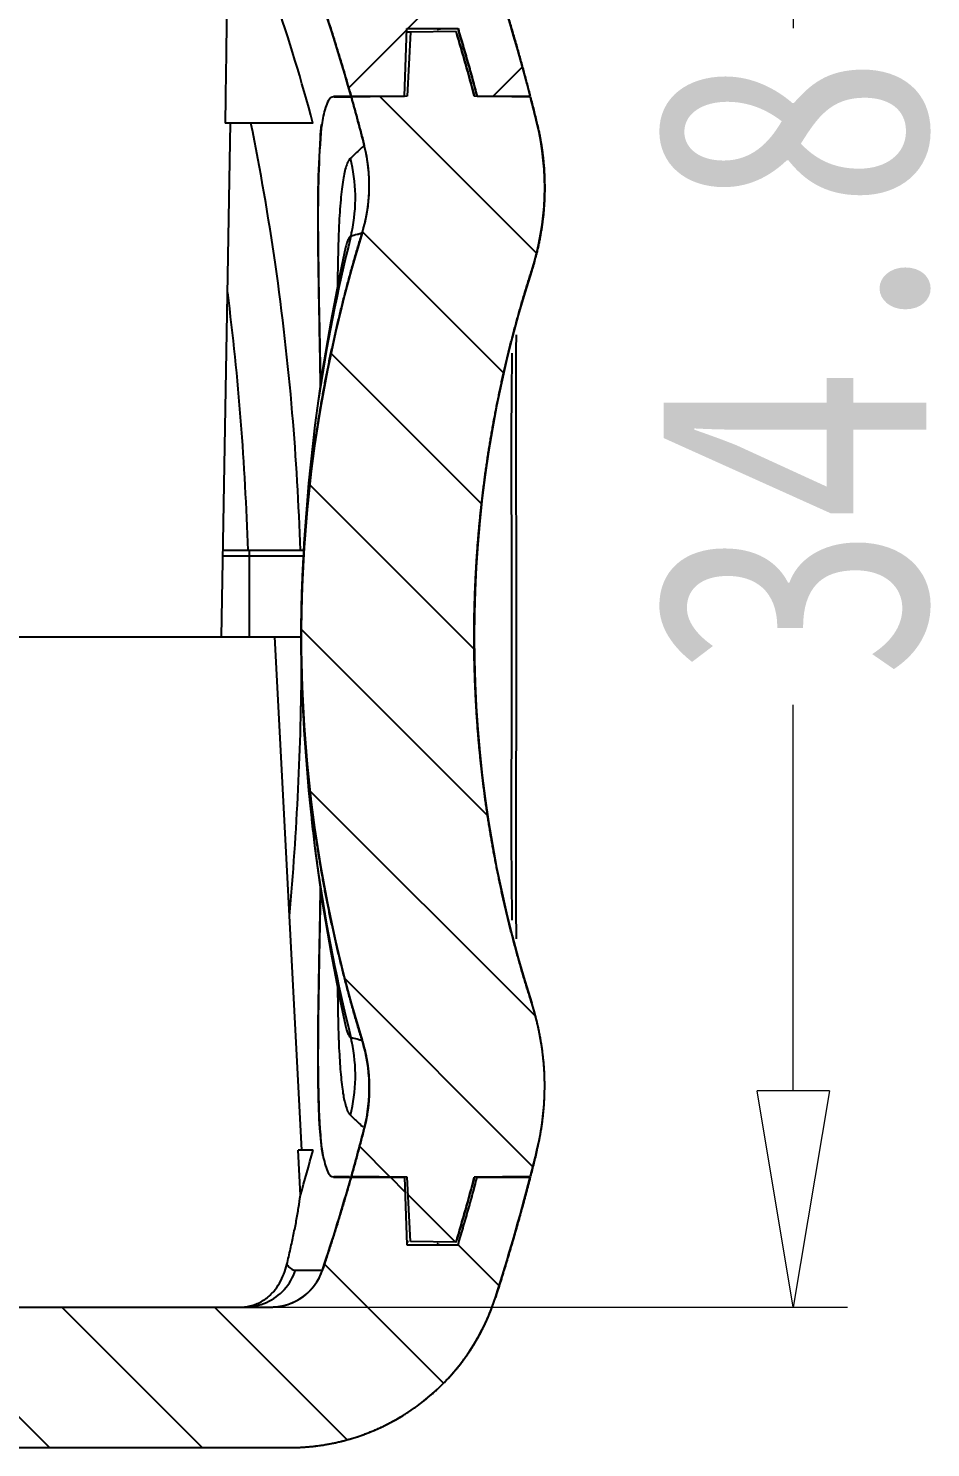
# Model space of a CAD drawing. Header units: millimetres. Extents: x 1786 to 4339, y -2795 to -1928.
# Drawn here: x 4230.64 to 4247.33, y -2547.46 to -2521.2 of the extents above; entities that cross this region are included whole.
import ezdxf

# ---------------------------------------------------------------- set-up
doc = ezdxf.new("R2010")
doc.units = ezdxf.units.MM
doc.layers.add('dim', color=3, linetype='Continuous', lineweight=9)
doc.styles.add('FFS', font='simfang0.ttf', dxfattribs={"width": 0.85})
doc.dimstyles.new('YanXiu', dxfattribs={"dimtxt": 2.5, "dimasz": 2.2, "dimexe": 1, "dimexo": 0.6, "dimgap": 0.66, "dimtad": 0, "dimzin": 9, "dimdsep": 46, "dimtxsty": 'FFS', "dimblk": 'CLOSEDBLANK', "dimcen": 0, "dimclrd": 256, "dimclre": 131, "dimclrt": 42, "dimazin": 2, "dimtfac": 1, "dimtofl": 0, "dimtmove": 0, "dimatfit": 3, "dimldrblk": 'CLOSEDBLANK', "dimfxl": 1, "dimlwd": 5, "dimlwe": 5, "dimarcsym": 0})
pattern_1 = [(315, (-316.9945, 82.8858), (1.4142136, 1.4142136), [])]

# ---------------------------------------------------------------- blocks, each defined once
blk = doc.blocks.new('_ClosedBlank')
at = {"color": 0, "linetype": 'ByBlock', "lineweight": -2}
for p, q in [((-1, 0.1667), (0, 0)), ((-1, 0.1667), (-1, -0.1667)), ((0, 0), (-1, -0.1667))]:
    blk.add_line(p, q, dxfattribs=at)
blk = doc.blocks.new('*D246')
at = {"layer": 'Defpoints', "color": 0}
for p in [(4227.273, -2510.06), (4233.369, -2544.86), (4244.793, -2544.86)]:
    blk.add_point(p, dxfattribs=at)
at = {"layer": 'dim', "color": 131, "lineweight": 5}
for p, q in [((4228.273, -2510.06), (4245.793, -2510.06)), ((4234.368, -2544.86), (4245.793, -2544.86))]:
    blk.add_line(p, q, dxfattribs=at)
at = {"layer": 'dim', "lineweight": 5}
for p, q in [((4244.793, -2514.06), (4244.793, -2521.199)), ((4244.793, -2540.86), (4244.793, -2533.72))]:
    blk.add_line(p, q, dxfattribs=at)
at = {"layer": 'dim', "lineweight": 5, "xscale": 4, "yscale": 4, "zscale": 4}
for p, rotation in [((4244.793, -2510.06), 90), ((4244.793, -2544.86), 270)]:
    blk.add_blockref('_ClosedBlank', p, dxfattribs=dict(at, rotation=rotation))
at = {"layer": 'dim', "color": 42, "insert": (4244.793, -2527.46), "char_height": 5, "attachment_point": 5, "rotation": 90, "style": 'FFS'}
blk.add_mtext('34.8', dxfattribs=at)
blk = doc.blocks.new('*u270')
at = {"linetype": 'Continuous'}
h = blk.add_hatch(dxfattribs=at)
h.set_pattern_fill('DEFAULT__7', color=2, scale=2, angle=45, style=0, pattern_type=0)
h.set_pattern_definition([(45, (-319.823, 82.8858), (-1.4142136, 1.4142136), [])])
edge = h.paths.add_edge_path()
edge.add_spline(control_points=[(126.837, 286.042), (129.732, 282.011), (131.836, 277.515), (133.077, 272.709)], knot_values=[0, 0, 0, 0, 1, 1, 1, 1], weights=[1, 0.988615, 0.988615, 1], degree=3, periodic=0)
edge.add_line((132.095, 272.709), (133.077, 272.709))
edge.add_spline(control_points=[(131.742, 273.959), (131.866, 273.544), (131.984, 273.128), (132.095, 272.709)], knot_values=[0, 0, 0, 0, 1, 1, 1, 1], weights=[1, 0.999908, 0.999908, 1], degree=3, periodic=0)
edge.add_line((130.794, 273.959), (131.742, 273.959))
edge.add_line((130.751, 272.709), (130.794, 273.959))
edge.add_line((129.763, 272.709), (130.751, 272.709))
edge.add_spline(control_points=[(123.849, 284.707), (126.544, 281.092), (128.537, 277.048), (129.763, 272.709)], knot_values=[0, 0, 0, 0, 1, 1, 1, 1], weights=[1, 0.988898, 0.988898, 1], degree=3, periodic=0)
edge.add_spline(control_points=[(123.849, 284.707), (123.657, 284.965), (123.369, 285.109), (123.047, 285.109)], knot_values=[0, 0, 0, 0, 1, 1, 1, 1], weights=[1, 0.929202, 0.929202, 1], degree=3, periodic=0)
edge.add_line((120.427, 285.109), (123.047, 285.109))
edge.add_spline(control_points=[(120.427, 285.109), (119.866, 285.109), (119.458, 284.722), (119.429, 284.161)], knot_values=[0, 0, 0, 0, 1, 1, 1, 1], weights=[1, 0.816916, 0.816916, 1], degree=3, periodic=0)
edge.add_line((119.429, 284.161), (119.362, 282.893))
edge.add_spline(control_points=[(119.063, 282.609), (119.231, 282.609), (119.353, 282.725), (119.362, 282.893)], knot_values=[0, 0, 0, 0, 1, 1, 1, 1], weights=[1, 0.816916, 0.816916, 1], degree=3, periodic=0)
edge.add_line((49.632, 282.609), (119.063, 282.609))
edge.add_spline(control_points=[(49.632, 282.609), (49.464, 282.609), (49.341, 282.725), (49.332, 282.893)], knot_values=[0, 0, 0, 0, 1, 1, 1, 1], weights=[1, 0.816916, 0.816916, 1], degree=3, periodic=0)
edge.add_line((49.266, 284.161), (49.332, 282.893))
edge.add_spline(control_points=[(48.267, 285.109), (48.829, 285.109), (49.237, 284.722), (49.266, 284.161)], knot_values=[0, 0, 0, 0, 1, 1, 1, 1], weights=[1, 0.816916, 0.816916, 1], degree=3, periodic=0)
edge.add_line((45.648, 285.109), (48.267, 285.109))
edge.add_spline(control_points=[(45.648, 285.109), (45.326, 285.109), (45.038, 284.965), (44.846, 284.707)], knot_values=[0, 0, 0, 0, 1, 1, 1, 1], weights=[1, 0.929202, 0.929202, 1], degree=3, periodic=0)
edge.add_spline(control_points=[(44.846, 284.707), (42.151, 281.092), (40.157, 277.048), (38.932, 272.709)], knot_values=[0, 0, 0, 0, 1, 1, 1, 1], weights=[1, 0.988898, 0.988898, 1], degree=3, periodic=0)
edge.add_line((37.944, 272.709), (38.932, 272.709))
edge.add_line((37.944, 272.709), (37.9, 273.959))
edge.add_line((37.9, 273.959), (36.953, 273.959))
edge.add_spline(control_points=[(36.953, 273.959), (36.828, 273.544), (36.71, 273.128), (36.599, 272.709)], knot_values=[0, 0, 0, 0, 1, 1, 1, 1], weights=[1, 0.999908, 0.999908, 1], degree=3, periodic=0)
edge.add_line((35.618, 272.709), (36.599, 272.709))
edge.add_spline(control_points=[(41.858, 286.042), (38.963, 282.011), (36.858, 277.515), (35.618, 272.709)], knot_values=[0, 0, 0, 0, 1, 1, 1, 1], weights=[1, 0.988615, 0.988615, 1], degree=3, periodic=0)
edge.add_spline(control_points=[(45.107, 287.709), (43.793, 287.709), (42.624, 287.109), (41.858, 286.042)], knot_values=[0, 0, 0, 0, 1, 1, 1, 1], weights=[1, 0.926504, 0.926504, 1], degree=3, periodic=0)
edge.add_line((45.107, 287.709), (46.114, 287.709))
edge.add_spline(control_points=[(46.114, 287.709), (46.302, 287.498), (46.426, 287.244), (46.475, 286.966)], knot_values=[0, 0, 0, 0, 1, 1, 1, 1], weights=[1, 0.974359, 0.974359, 1], degree=3, periodic=0)
edge.add_line((46.521, 286.709), (46.475, 286.966))
edge.add_line((47.321, 286.709), (46.521, 286.709))
edge.add_line((47.366, 286.966), (47.321, 286.709))
edge.add_spline(control_points=[(47.366, 286.966), (47.71, 288.916), (49.685, 289.046), (50.282, 287.158)], knot_values=[0, 0, 0, 0, 1, 1, 1, 1], weights=[1, 0.492007, 0.492007, 1], degree=3, periodic=0)
edge.add_spline(control_points=[(51.795, 286.109), (51.083, 286.072), (50.497, 286.478), (50.282, 287.158)], knot_values=[0, 0, 0, 0, 1, 1, 1, 1], weights=[1, 0.860596, 0.860596, 1], degree=3, periodic=0)
edge.add_line((51.795, 286.109), (51.847, 285.109))
edge.add_line((51.847, 285.109), (116.847, 285.109))
edge.add_line((116.9, 286.109), (116.847, 285.109))
edge.add_spline(control_points=[(116.9, 286.109), (117.612, 286.072), (118.198, 286.478), (118.413, 287.158)], knot_values=[0, 0, 0, 0, 1, 1, 1, 1], weights=[1, 0.860596, 0.860596, 1], degree=3, periodic=0)
edge.add_spline(control_points=[(121.329, 286.966), (120.985, 288.916), (119.01, 289.046), (118.413, 287.158)], knot_values=[0, 0, 0, 0, 1, 1, 1, 1], weights=[1, 0.492007, 0.492007, 1], degree=3, periodic=0)
edge.add_line((121.329, 286.966), (121.374, 286.709))
edge.add_line((122.174, 286.709), (121.374, 286.709))
edge.add_line((122.174, 286.709), (122.219, 286.966))
edge.add_spline(control_points=[(122.581, 287.709), (122.392, 287.498), (122.269, 287.244), (122.219, 286.966)], knot_values=[0, 0, 0, 0, 1, 1, 1, 1], weights=[1, 0.974359, 0.974359, 1], degree=3, periodic=0)
edge.add_line((122.581, 287.709), (123.588, 287.709))
edge.add_spline(control_points=[(126.837, 286.042), (126.07, 287.109), (124.901, 287.709), (123.588, 287.709)], knot_values=[0, 0, 0, 0, 1, 1, 1, 1], weights=[1, 0.926504, 0.926504, 1], degree=3, periodic=0)
h = blk.add_hatch(dxfattribs=at)
h.set_pattern_fill('DEFAULT__9', color=2, scale=2, angle=-45, style=0, pattern_type=0)
h.set_pattern_definition(pattern_1)
edge = h.paths.add_edge_path()
edge.add_spline(control_points=[(133.082, 272.691), (133.123, 272.53), (133.164, 272.369), (133.203, 272.208)], knot_values=[0, 0, 0, 0, 1, 1, 1, 1], weights=[1, 0.999987, 0.999987, 1], degree=3, periodic=0)
edge.add_spline(control_points=[(133.203, 272.208), (133.424, 271.303), (133.391, 270.373), (133.105, 269.486)], knot_values=[0, 0, 0, 0, 1, 1, 1, 1], weights=[1, 0.974797, 0.974797, 1], degree=3, periodic=0)
edge.add_spline(control_points=[(133.105, 255.932), (131.672, 260.375), (131.672, 265.043), (133.105, 269.486)], knot_values=[0, 0, 0, 0, 1, 1, 1, 1], weights=[1, 0.967829, 0.967829, 1], degree=3, periodic=0)
edge.add_spline(control_points=[(133.203, 253.21), (133.424, 254.115), (133.391, 255.045), (133.105, 255.932)], knot_values=[0, 0, 0, 0, 1, 1, 1, 1], weights=[1, 0.974797, 0.974797, 1], degree=3, periodic=0)
edge.add_spline(control_points=[(133.203, 253.21), (133.164, 253.049), (133.123, 252.888), (133.082, 252.727)], knot_values=[0, 0, 0, 0, 1, 1, 1, 1], weights=[1, 0.999987, 0.999987, 1], degree=3, periodic=0)
edge.add_line((133.082, 252.727), (132.043, 252.709))
edge.add_spline(control_points=[(132.043, 252.709), (131.937, 252.307), (131.824, 251.907), (131.705, 251.509)], knot_values=[0, 0, 0, 0, 1, 1, 1, 1], weights=[1, 0.999915, 0.999915, 1], degree=3, periodic=0)
edge.add_line((131.705, 251.509), (130.863, 251.524))
edge.add_line((130.863, 251.524), (130.801, 252.709))
edge.add_line((130.801, 252.709), (129.768, 252.727))
edge.add_spline(control_points=[(130.007, 253.618), (129.931, 253.32), (129.851, 253.023), (129.768, 252.727)], knot_values=[0, 0, 0, 0, 1, 1, 1, 1], weights=[1, 0.999948, 0.999948, 1], degree=3, periodic=0)
edge.add_spline(control_points=[(129.966, 255.245), (130.13, 254.713), (130.144, 254.157), (130.007, 253.618)], knot_values=[0, 0, 0, 0, 1, 1, 1, 1], weights=[1, 0.975013, 0.975013, 1], degree=3, periodic=0)
edge.add_spline(control_points=[(129.966, 255.245), (128.452, 260.145), (128.452, 265.273), (129.966, 270.173)], knot_values=[0, 0, 0, 0, 1, 1, 1, 1], weights=[1, 0.970287, 0.970287, 1], degree=3, periodic=0)
edge.add_spline(control_points=[(129.966, 270.173), (130.13, 270.705), (130.144, 271.261), (130.007, 271.8)], knot_values=[0, 0, 0, 0, 1, 1, 1, 1], weights=[1, 0.975013, 0.975013, 1], degree=3, periodic=0)
edge.add_spline(control_points=[(129.768, 272.691), (129.851, 272.395), (129.931, 272.098), (130.007, 271.8)], knot_values=[0, 0, 0, 0, 1, 1, 1, 1], weights=[1, 0.999948, 0.999948, 1], degree=3, periodic=0)
edge.add_line((130.801, 272.709), (129.768, 272.691))
edge.add_line((130.863, 273.894), (130.801, 272.709))
edge.add_line((131.705, 273.909), (130.863, 273.894))
edge.add_spline(control_points=[(131.705, 273.909), (131.824, 273.511), (131.937, 273.111), (132.043, 272.709)], knot_values=[0, 0, 0, 0, 1, 1, 1, 1], weights=[1, 0.999915, 0.999915, 1], degree=3, periodic=0)
edge.add_line((133.082, 272.691), (132.043, 272.709))
h = blk.add_hatch(dxfattribs=at)
h.set_pattern_fill('DEFAULT__10', color=2, scale=2, angle=-45, style=0, pattern_type=0)
h.set_pattern_definition(pattern_1)
edge = h.paths.add_edge_path()
edge.add_line((40.069, 247.709), (59.293, 247.709))
edge.add_spline(control_points=[(40.069, 247.709), (38.267, 247.709), (36.811, 248.771), (36.26, 250.487)], knot_values=[0, 0, 0, 0, 1, 1, 1, 1], weights=[1, 0.871964, 0.871964, 1], degree=3, periodic=0)
edge.add_spline(control_points=[(35.618, 252.709), (35.81, 251.962), (36.025, 251.221), (36.26, 250.487)], knot_values=[0, 0, 0, 0, 1, 1, 1, 1], weights=[1, 0.999721, 0.999721, 1], degree=3, periodic=0)
edge.add_line((35.618, 252.709), (36.599, 252.709))
edge.add_spline(control_points=[(36.953, 251.459), (36.828, 251.874), (36.71, 252.29), (36.599, 252.709)], knot_values=[0, 0, 0, 0, 1, 1, 1, 1], weights=[1, 0.999908, 0.999908, 1], degree=3, periodic=0)
edge.add_line((37.9, 251.459), (36.953, 251.459))
edge.add_line((37.944, 252.709), (37.9, 251.459))
edge.add_line((37.944, 252.709), (38.932, 252.709))
edge.add_spline(control_points=[(38.932, 252.709), (39.095, 252.132), (39.272, 251.559), (39.463, 250.99)], knot_values=[0, 0, 0, 0, 1, 1, 1, 1], weights=[1, 0.999801, 0.999801, 1], degree=3, periodic=0)
edge.add_spline(control_points=[(40.411, 250.309), (39.966, 250.309), (39.605, 250.569), (39.463, 250.99)], knot_values=[0, 0, 0, 0, 1, 1, 1, 1], weights=[1, 0.874615, 0.874615, 1], degree=3, periodic=0)
edge.add_line((40.411, 250.309), (56.738, 250.309))
edge.add_line((56.78, 252.709), (56.738, 250.309))
edge.add_line((56.78, 252.709), (111.915, 252.709))
edge.add_line((111.915, 252.709), (111.956, 250.309))
edge.add_line((111.956, 250.309), (128.284, 250.309))
edge.add_spline(control_points=[(128.284, 250.309), (128.729, 250.309), (129.09, 250.569), (129.232, 250.99)], knot_values=[0, 0, 0, 0, 1, 1, 1, 1], weights=[1, 0.874615, 0.874615, 1], degree=3, periodic=0)
edge.add_spline(control_points=[(129.763, 252.709), (129.6, 252.132), (129.423, 251.559), (129.232, 250.99)], knot_values=[0, 0, 0, 0, 1, 1, 1, 1], weights=[1, 0.999801, 0.999801, 1], degree=3, periodic=0)
edge.add_line((129.763, 252.709), (130.751, 252.709))
edge.add_line((130.751, 252.709), (130.794, 251.459))
edge.add_line((130.794, 251.459), (131.742, 251.459))
edge.add_spline(control_points=[(131.742, 251.459), (131.866, 251.874), (131.984, 252.29), (132.095, 252.709)], knot_values=[0, 0, 0, 0, 1, 1, 1, 1], weights=[1, 0.999908, 0.999908, 1], degree=3, periodic=0)
edge.add_line((132.095, 252.709), (133.077, 252.709))
edge.add_spline(control_points=[(133.077, 252.709), (132.884, 251.962), (132.67, 251.221), (132.434, 250.487)], knot_values=[0, 0, 0, 0, 1, 1, 1, 1], weights=[1, 0.999721, 0.999721, 1], degree=3, periodic=0)
edge.add_spline(control_points=[(128.626, 247.709), (130.428, 247.709), (131.884, 248.771), (132.434, 250.487)], knot_values=[0, 0, 0, 0, 1, 1, 1, 1], weights=[1, 0.871964, 0.871964, 1], degree=3, periodic=0)
edge.add_line((109.401, 247.709), (128.626, 247.709))
edge.add_line((109.347, 250.809), (109.401, 247.709))
edge.add_line((109.347, 250.809), (59.347, 250.809))
edge.add_line((59.347, 250.809), (59.293, 247.709))
at = {"color": 7, "linetype": 'Continuous'}
for p, q in [((130.751, 272.709, 0), (130.794, 273.959, 0)), ((130.751, 272.709, 0), (130.794, 273.959, 0)), ((130.863, 273.894, 0), (130.792, 273.894, 0)), ((130.794, 273.959, 0), (131.742, 273.959, 0)), ((130.794, 273.959, 0), (131.742, 273.959, 0)), ((130.863, 273.894, 0), (130.801, 272.709, 0)), ((130.863, 273.894, 0), (130.801, 272.709, 0)), ((131.705, 273.909, 0), (130.863, 273.894, 0)), ((131.705, 273.909, 0), (130.863, 273.894, 0)), ((129.437, 272.709, 0), (130.751, 272.709, 0)), ((129.442, 272.697, 0), (129.439, 272.697, 0)), ((129.768, 272.691, 0), (129.461, 272.691, 0)), ((129.763, 272.709, 0), (130.751, 272.709, 0)), ((130.801, 272.709, 0), (129.768, 272.691, 0)), ((130.801, 272.709, 0), (129.768, 272.691, 0)), ((133.082, 272.691, 0), (132.043, 272.709, 0)), ((133.082, 272.691, 0), (132.043, 272.709, 0)), ((132.095, 272.709, 0), (133.077, 272.709, 0)), ((132.095, 272.709, 0), (133.077, 272.709, 0)), ((127.522, 272.209, 0), (127.356, 262.709, 0)), ((129.058, 272.209, 0), (127.432, 272.209, 0)), ((129.663, 269.906, 0), (129.661, 269.905, 0)), ((129.662, 269.908, 0), (129.662, 269.906, 0)), ((127.382, 264.209, 0), (128.876, 264.209, 0)), ((127.384, 264.309, 0), (128.876, 264.309, 0)), ((127.88, 262.709, 0), (127.88, 264.309, 0)), ((116.347, 262.709, 0), (128.839, 262.709, 0)), ((128.347, 262.709, 0), (128.845, 253.209, 0)), ((129.524, 255.507, 0), (129.524, 255.503, 0)), ((129.661, 255.512, 0), (129.662, 255.507, 0)), ((129.058, 253.209, 0), (128.782, 253.209, 0)), ((128.824, 252.376, 0), (128.782, 253.209, 0)), ((129.437, 252.709, 0), (130.751, 252.709, 0)), ((129.438, 252.718, 0), (129.441, 252.717, 0)), ((129.461, 252.727, 0), (129.734, 252.727, 0)), ((129.763, 252.709, 0), (130.751, 252.709, 0)), ((130.801, 252.709, 0), (129.768, 252.727, 0)), ((130.801, 252.709, 0), (129.768, 252.727, 0)), ((130.751, 252.709, 0), (130.794, 251.459, 0)), ((130.751, 252.709, 0), (130.794, 251.459, 0)), ((130.863, 251.524, 0), (130.801, 252.709, 0)), ((130.863, 251.524, 0), (130.801, 252.709, 0)), ((133.082, 252.727, 0), (132.043, 252.709, 0)), ((133.082, 252.727, 0), (132.043, 252.709, 0)), ((132.095, 252.709, 0), (133.077, 252.709, 0)), ((132.095, 252.709, 0), (133.077, 252.709, 0)), ((130.792, 251.524, 0), (130.828, 251.524, 0)), ((130.794, 251.459, 0), (131.742, 251.459, 0)), ((130.794, 251.459, 0), (131.742, 251.459, 0)), ((131.705, 251.509, 0), (130.863, 251.524, 0)), ((131.705, 251.509, 0), (130.863, 251.524, 0)), ((128.735, 250.99, 0), (129.232, 250.99, 0)), ((111.956, 250.309, 0), (128.284, 250.309, 0)), ((111.956, 250.309, 0), (128.284, 250.309, 0)), ((109.195, 247.709, 0), (128.626, 247.709, 0)), ((109.401, 247.709, 0), (128.626, 247.709, 0))]:
    blk.add_line(p, q, dxfattribs=at)
at = {"color": 7, "linetype": 'Continuous', "elevation": 0}
for points in [[(129.662, 269.907), (129.563, 269.443), (129.388, 268.543), (129.23, 267.612), (129.09, 266.621), (128.972, 265.552), (128.888, 264.434), (128.845, 263.287), (128.841, 262.734)], [(132.818, 265.865), (132.815, 266.664), (132.815, 267.383), (132.818, 268.017), (132.821, 268.297)], [(132.821, 257.122), (132.816, 257.669), (132.815, 258.401), (132.817, 259.223), (132.82, 260.12), (132.823, 261.076), (132.825, 262.067), (132.826, 263.067), (132.824, 264.049), (132.818, 265.865)], [(128.84, 262.529), (128.845, 262.127), (128.889, 260.98), (128.973, 259.863), (129.09, 258.794), (129.23, 257.805), (129.388, 256.875), (129.563, 255.975), (129.662, 255.511)]]:
    blk.add_lwpolyline(points, dxfattribs=at)
at = {"color": 7, "linetype": 'Continuous'}
for centre, radius, start, end in [((94.347, 262.709, 0), 40, 14.4775, 35.6853), ((94.347, 262.709, 0), 36.8, 15.7678, 36.71), ((93.884, 262.796, 0), 36.411, 14.9819, 22.6205), ((131.44, 273.835, 0), 0.129, 126.1588, 130.5555), ((94.347, 262.709, 0), 39, 14.8572, 16.6892), ((94.347, 262.709, 0), 39.05, 14.8377, 16.7438), ((94.347, 262.709, 0), 36.8, 14.3021, 15.7386), ((94.347, 262.709, 0), 40, 13.7376, 14.4507), ((128.346, 271.021, 0), 5, 342.1279, 13.7376), ((127.1, 271.059, 0), 3, 342.8294, 14.3021), ((174.655, 224.319, 0), 65.177, 133.36219, 133.54722), ((126.848, 270.824, 0), 2.994, 348.0212, 14.236), ((154.123, 262.709, 0), 25.283, 162.8294, 197.1706), ((126.865, 270.82, 0), 2.977, 346.3909, 348.0175), ((159.614, 262.637, 0), 30.779, 165.9302, 171.7297), ((157.933, 269.116, 0), 28.42, 178.1627, 178.8403), ((175.258, 268.786, 0), 45.749, 178.8663, 179.5084), ((154.123, 262.709, 0), 22.083, 162.1279, 197.8721), ((77.639, 262.749, 0), 50.24, 1.7789, 7.2342), ((70.19, 262.681, 0), 58.66, 354.97449, 359.57344), ((159.349, 262.742, 0), 30.511, 186.4212, 188.2694), ((159.614, 262.78, 0), 30.779, 188.2698, 194.0699), ((176.067, 256.635, 0), 46.557, 180.4865, 180.9402), ((160.341, 256.364, 0), 30.829, 180.9157, 181.5919), ((128.346, 254.397, 0), 5, 346.2624, 17.8721), ((126.848, 254.594, 0), 2.994, 345.7674, 11.9816), ((126.865, 254.597, 0), 2.977, 11.9853, 13.6134), ((127.1, 254.359, 0), 3, 345.6979, 17.1706), ((94.347, 262.709, 0), 36.8, 344.2614, 345.6979), ((93.9, 262.617, 0), 36.395, 343.6565, 345.019), ((94.347, 262.709, 0), 40, 345.5493, 346.2624), ((94.347, 262.709, 0), 36.8, 341.4316, 344.2322), ((94.347, 262.709, 0), 39, 343.3108, 345.1428), ((94.347, 262.709, 0), 39.05, 343.2562, 345.1623), ((94.347, 262.709, 0), 40, 342.2084, 345.5225), ((131.44, 251.583, 0), 0.129, 229.4445, 233.8413), ((128.284, 251.309, 0), 1, 270, 341.4316), ((127.793, 251.3, 0), 0.991, 293.9344, 317.859), ((128.626, 251.709, 0), 4, 270, 342.2084), ((127.735, 251.06, 0), 0.747, 274.3549, 290.7333)]:
    blk.add_arc(centre, radius, start, end, dxfattribs=at)
for points, start_tangent, end_tangent in [([(126.837, 286.042, 0), (126.97, 285.855, 0), (127.103, 285.667, 0), (127.235, 285.478, 0), (127.365, 285.288, 0), (127.495, 285.097, 0), (127.623, 284.906, 0), (127.751, 284.714, 0), (127.877, 284.52, 0), (128.003, 284.326, 0), (128.127, 284.132, 0), (128.25, 283.936, 0), (128.372, 283.74, 0), (128.493, 283.543, 0), (128.613, 283.345, 0), (128.732, 283.146, 0), (128.85, 282.947, 0), (128.966, 282.747, 0), (129.082, 282.546, 0), (129.196, 282.345, 0), (129.309, 282.143, 0), (129.421, 281.94, 0), (129.532, 281.736, 0), (129.642, 281.532, 0), (129.75, 281.327, 0), (129.858, 281.121, 0), (129.964, 280.915, 0), (130.069, 280.708, 0), (130.173, 280.501, 0), (130.275, 280.293, 0), (130.376, 280.084, 0), (130.477, 279.875, 0), (130.576, 279.665, 0), (130.673, 279.455, 0), (130.77, 279.244, 0), (130.865, 279.032, 0), (130.959, 278.82, 0), (131.052, 278.608, 0), (131.144, 278.395, 0), (131.234, 278.181, 0), (131.323, 277.967, 0), (131.411, 277.752, 0), (131.497, 277.537, 0), (131.583, 277.322, 0), (131.667, 277.106, 0), (131.749, 276.889, 0), (131.831, 276.672, 0), (131.911, 276.455, 0), (131.99, 276.237, 0), (132.068, 276.019, 0), (132.144, 275.801, 0), (132.219, 275.582, 0), (132.293, 275.363, 0), (132.366, 275.143, 0), (132.437, 274.924, 0), (132.507, 274.703, 0), (132.575, 274.483, 0), (132.643, 274.262, 0), (132.709, 274.041, 0), (132.773, 273.82, 0), (132.837, 273.598, 0), (132.899, 273.376, 0), (132.96, 273.154, 0), (133.019, 272.932, 0), (133.077, 272.709, 0)], (0.583333, -0.812233), (0.25, -0.968246)), ([(123.849, 284.707, 0), (123.973, 284.539, 0), (124.097, 284.37, 0), (124.22, 284.2, 0), (124.341, 284.03, 0), (124.462, 283.859, 0), (124.582, 283.687, 0), (124.701, 283.515, 0), (124.819, 283.341, 0), (124.936, 283.167, 0), (125.053, 282.993, 0), (125.168, 282.817, 0), (125.282, 282.641, 0), (125.395, 282.464, 0), (125.508, 282.286, 0), (125.619, 282.108, 0), (125.729, 281.929, 0), (125.839, 281.749, 0), (125.947, 281.569, 0), (126.054, 281.388, 0), (126.161, 281.206, 0), (126.266, 281.024, 0), (126.37, 280.841, 0), (126.474, 280.657, 0), (126.576, 280.473, 0), (126.677, 280.288, 0), (126.777, 280.103, 0), (126.876, 279.917, 0), (126.974, 279.731, 0), (127.071, 279.543, 0), (127.167, 279.356, 0), (127.262, 279.168, 0), (127.355, 278.979, 0), (127.448, 278.789, 0), (127.54, 278.6, 0), (127.63, 278.409, 0), (127.719, 278.218, 0), (127.808, 278.027, 0), (127.895, 277.835, 0), (127.981, 277.643, 0), (128.066, 277.45, 0), (128.15, 277.257, 0), (128.232, 277.063, 0), (128.314, 276.869, 0), (128.394, 276.675, 0), (128.474, 276.48, 0), (128.552, 276.284, 0), (128.629, 276.088, 0), (128.705, 275.892, 0), (128.78, 275.696, 0), (128.853, 275.499, 0), (128.926, 275.302, 0), (128.997, 275.104, 0), (129.067, 274.906, 0), (129.136, 274.708, 0), (129.204, 274.509, 0), (129.271, 274.31, 0), (129.336, 274.111, 0), (129.401, 273.911, 0), (129.464, 273.712, 0), (129.526, 273.512, 0), (129.587, 273.311, 0), (129.647, 273.111, 0), (129.705, 272.91, 0), (129.763, 272.709, 0)], (0.597765, -0.801671), (0.271739, -0.962371)), ([(127.494, 276.801, 0), (127.474, 275.267, 0), (127.453, 273.737, 0), (127.432, 272.209, 0)], (-0.013447, -0.99991), (-0.013718, -0.999906)), ([(131.364, 273.939, 0), (131.425, 273.959, 0)], (0.807791, 0.589469), (1, 0)), ([(131.705, 273.909, 0), (131.749, 273.76, 0), (131.793, 273.61, 0), (131.836, 273.46, 0), (131.879, 273.31, 0), (131.921, 273.16, 0), (131.962, 273.01, 0), (132.003, 272.86, 0), (132.043, 272.709, 0)], (0.287179, -0.957877), (0.25641, -0.966568)), ([(131.742, 273.959, 0), (131.788, 273.803, 0), (131.834, 273.648, 0), (131.879, 273.492, 0), (131.924, 273.335, 0), (131.968, 273.179, 0), (132.011, 273.023, 0), (132.053, 272.866, 0), (132.095, 272.709, 0)], (0.288092, -0.957603), (0.256082, -0.966655)), ([(129.439, 272.697, 0), (129.289, 272.498, 0)], (-0.999951, -0.009936), (-0.295597, -0.955313)), ([(129.451, 272.695, 0), (129.442, 272.697, 0)], (-0.914504, 0.404576), (-0.999808, 0.01962)), ([(129.461, 272.691, 0), (129.451, 272.695, 0)], (-0.978379, 0.206822), (-0.914504, 0.404576)), ([(129.768, 272.691, 0), (129.83, 272.469, 0), (129.89, 272.246, 0), (129.949, 272.023, 0), (130.007, 271.8, 0)], (0.271249, -0.962509), (0.247034, -0.969007)), ([(133.082, 272.691, 0), (133.143, 272.45, 0), (133.203, 272.208, 0)], (0.249547, -0.968363), (0.237476, -0.971393)), ([(129.289, 272.498, 0), (129.219, 272.182, 0)], (-0.295597, -0.955313), (-0.137069, -0.990562)), ([(128.824, 264.309, 0), (128.675, 266.852, 0), (128.362, 269.595, 0), (127.909, 272.211, 0)], (-0.032585, 0.999469), (-0.199131, 0.979973)), ([(129.21, 272.183, 0), (129.189, 271.939, 0), (129.149, 270.99, 0), (129.151, 269.7, 0), (129.178, 268.108, 0), (129.192, 267.34, 0)], (-0.127262, -0.991869), (0.018786, -0.999824)), ([(129.219, 272.182, 0), (129.195, 271.931, 0), (129.155, 271.016, 0), (129.154, 269.789, 0), (129.179, 268.29, 0), (129.196, 267.368, 0)], (-0.137069, -0.990562), (0.018771, -0.999824)), ([(133.203, 272.208, 0), (133.213, 272.167, 0), (133.223, 272.125, 0), (133.232, 272.083, 0), (133.241, 272.042, 0), (133.249, 272, 0), (133.258, 271.958, 0), (133.265, 271.916, 0), (133.273, 271.873, 0), (133.28, 271.831, 0), (133.287, 271.789, 0), (133.293, 271.746, 0), (133.299, 271.703, 0), (133.305, 271.661, 0), (133.31, 271.618, 0), (133.315, 271.575, 0), (133.32, 271.532, 0), (133.324, 271.489, 0), (133.328, 271.446, 0), (133.331, 271.403, 0), (133.335, 271.36, 0), (133.337, 271.317, 0), (133.34, 271.274, 0), (133.342, 271.23, 0), (133.343, 271.187, 0), (133.345, 271.144, 0), (133.345, 271.1, 0), (133.346, 271.057, 0), (133.346, 271.014, 0), (133.346, 270.97, 0), (133.345, 270.927, 0), (133.344, 270.884, 0), (133.343, 270.84, 0), (133.341, 270.797, 0), (133.339, 270.754, 0), (133.336, 270.71, 0), (133.334, 270.667, 0), (133.33, 270.624, 0), (133.327, 270.581, 0), (133.323, 270.537, 0), (133.318, 270.494, 0), (133.314, 270.451, 0), (133.308, 270.408, 0), (133.303, 270.365, 0), (133.297, 270.322, 0), (133.291, 270.28, 0), (133.284, 270.237, 0), (133.277, 270.194, 0), (133.27, 270.152, 0), (133.262, 270.109, 0), (133.254, 270.067, 0), (133.246, 270.025, 0), (133.237, 269.982, 0), (133.228, 269.94, 0), (133.219, 269.898, 0), (133.209, 269.857, 0), (133.199, 269.815, 0), (133.188, 269.773, 0), (133.177, 269.732, 0), (133.166, 269.691, 0), (133.154, 269.649, 0), (133.143, 269.608, 0), (133.13, 269.567, 0), (133.118, 269.527, 0), (133.105, 269.486, 0)], (0.237476, -0.971393), (-0.306893, -0.951744)), ([(130.007, 271.799, 0), (129.978, 271.774, 0), (129.903, 271.705, 0)], (-0.762162, -0.647386), (-0.727291, -0.686329)), ([(129.966, 270.173, 0), (129.973, 270.197, 0), (129.981, 270.222, 0), (129.988, 270.246, 0), (129.994, 270.271, 0), (130.001, 270.296, 0), (130.007, 270.32, 0), (130.014, 270.345, 0), (130.02, 270.37, 0), (130.025, 270.395, 0), (130.031, 270.42, 0), (130.036, 270.445, 0), (130.042, 270.47, 0), (130.046, 270.496, 0), (130.051, 270.521, 0), (130.056, 270.546, 0), (130.06, 270.572, 0), (130.064, 270.597, 0), (130.068, 270.623, 0), (130.072, 270.648, 0), (130.075, 270.674, 0), (130.078, 270.7, 0), (130.081, 270.725, 0), (130.084, 270.751, 0), (130.086, 270.777, 0), (130.089, 270.803, 0), (130.091, 270.828, 0), (130.093, 270.854, 0), (130.094, 270.88, 0), (130.096, 270.906, 0), (130.097, 270.932, 0), (130.098, 270.958, 0), (130.099, 270.984, 0), (130.099, 271.009, 0), (130.1, 271.035, 0), (130.1, 271.061, 0), (130.1, 271.087, 0), (130.099, 271.113, 0), (130.099, 271.139, 0), (130.098, 271.165, 0), (130.097, 271.191, 0), (130.096, 271.217, 0), (130.094, 271.242, 0), (130.092, 271.268, 0), (130.091, 271.294, 0), (130.088, 271.32, 0), (130.086, 271.345, 0), (130.083, 271.371, 0), (130.081, 271.397, 0), (130.078, 271.422, 0), (130.074, 271.448, 0), (130.071, 271.473, 0), (130.067, 271.499, 0), (130.063, 271.524, 0), (130.059, 271.55, 0), (130.055, 271.575, 0), (130.05, 271.6, 0), (130.046, 271.625, 0), (130.041, 271.651, 0), (130.036, 271.676, 0), (130.03, 271.701, 0), (130.025, 271.726, 0), (130.019, 271.75, 0), (130.013, 271.775, 0), (130.007, 271.8, 0)], (0.295218, 0.95543), (-0.247034, 0.969007)), ([(129.751, 271.56, 0), (129.711, 271.506, 0), (129.673, 271.416, 0), (129.641, 271.299, 0), (129.615, 271.162, 0), (129.59, 270.992, 0), (129.57, 270.791, 0), (129.552, 270.563, 0), (129.538, 270.312, 0), (129.527, 270.027, 0)], (-0.724714, -0.68905), (-0.032411, -0.999475)), ([(129.966, 255.245, 0), (129.932, 255.356, 0), (129.898, 255.468, 0), (129.865, 255.58, 0), (129.832, 255.692, 0), (129.8, 255.805, 0), (129.768, 255.918, 0), (129.737, 256.03, 0), (129.706, 256.144, 0), (129.676, 256.257, 0), (129.647, 256.37, 0), (129.617, 256.484, 0), (129.589, 256.598, 0), (129.561, 256.712, 0), (129.533, 256.827, 0), (129.506, 256.941, 0), (129.479, 257.056, 0), (129.453, 257.171, 0), (129.428, 257.286, 0), (129.403, 257.401, 0), (129.378, 257.516, 0), (129.354, 257.632, 0), (129.331, 257.748, 0), (129.308, 257.864, 0), (129.285, 257.98, 0), (129.264, 258.096, 0), (129.242, 258.212, 0), (129.221, 258.329, 0), (129.201, 258.445, 0), (129.182, 258.562, 0), (129.162, 258.679, 0), (129.144, 258.796, 0), (129.126, 258.913, 0), (129.108, 259.031, 0), (129.091, 259.148, 0), (129.075, 259.266, 0), (129.059, 259.383, 0), (129.043, 259.501, 0), (129.029, 259.619, 0), (129.014, 259.737, 0), (129.001, 259.855, 0), (128.988, 259.973, 0), (128.975, 260.092, 0), (128.963, 260.21, 0), (128.951, 260.329, 0), (128.941, 260.447, 0), (128.93, 260.566, 0), (128.92, 260.684, 0), (128.911, 260.803, 0), (128.902, 260.922, 0), (128.894, 261.041, 0), (128.887, 261.16, 0), (128.88, 261.279, 0), (128.873, 261.398, 0), (128.867, 261.517, 0), (128.862, 261.636, 0), (128.857, 261.755, 0), (128.853, 261.874, 0), (128.849, 261.993, 0), (128.846, 262.113, 0), (128.844, 262.232, 0), (128.842, 262.351, 0), (128.84, 262.47, 0), (128.839, 262.59, 0), (128.839, 262.709, 0), (128.839, 262.828, 0), (128.84, 262.947, 0), (128.842, 263.067, 0), (128.844, 263.186, 0), (128.846, 263.305, 0), (128.849, 263.424, 0), (128.853, 263.544, 0), (128.857, 263.663, 0), (128.862, 263.782, 0), (128.867, 263.901, 0), (128.873, 264.02, 0), (128.88, 264.139, 0), (128.887, 264.258, 0), (128.894, 264.377, 0), (128.902, 264.496, 0), (128.911, 264.615, 0), (128.92, 264.734, 0), (128.93, 264.852, 0), (128.941, 264.971, 0), (128.951, 265.089, 0), (128.963, 265.208, 0), (128.975, 265.326, 0), (128.988, 265.444, 0), (129.001, 265.563, 0), (129.014, 265.681, 0), (129.029, 265.799, 0), (129.043, 265.917, 0), (129.059, 266.034, 0), (129.075, 266.152, 0), (129.091, 266.27, 0), (129.108, 266.387, 0), (129.126, 266.504, 0), (129.144, 266.622, 0), (129.162, 266.739, 0), (129.182, 266.856, 0), (129.201, 266.972, 0), (129.221, 267.089, 0), (129.242, 267.206, 0), (129.264, 267.322, 0), (129.285, 267.438, 0), (129.308, 267.554, 0), (129.331, 267.67, 0), (129.354, 267.786, 0), (129.378, 267.902, 0), (129.403, 268.017, 0), (129.428, 268.132, 0), (129.453, 268.247, 0), (129.479, 268.362, 0), (129.506, 268.477, 0), (129.533, 268.591, 0), (129.561, 268.706, 0), (129.589, 268.82, 0), (129.617, 268.934, 0), (129.647, 269.047, 0), (129.676, 269.161, 0), (129.706, 269.274, 0), (129.737, 269.387, 0), (129.768, 269.5, 0), (129.8, 269.613, 0), (129.832, 269.725, 0), (129.865, 269.838, 0), (129.898, 269.95, 0), (129.932, 270.061, 0), (129.966, 270.173, 0)], (-0.295218, 0.95543), (0.295218, 0.95543)), ([(129.966, 270.173, 0), (129.943, 270.167, 0), (129.874, 270.149, 0), (129.758, 270.12, 0)], (-0.971415, -0.237387), (-0.975826, -0.218549)), ([(129.759, 270.12, 0), (129.728, 270.092, 0), (129.698, 270.033, 0), (129.671, 269.948, 0), (129.662, 269.908, 0)], (-0.90962, -0.415441), (-0.214931, -0.976629)), ([(133.105, 255.932, 0), (133.073, 256.033, 0), (133.041, 256.134, 0), (133.009, 256.235, 0), (132.979, 256.337, 0), (132.948, 256.438, 0), (132.918, 256.54, 0), (132.889, 256.643, 0), (132.86, 256.745, 0), (132.831, 256.848, 0), (132.803, 256.951, 0), (132.776, 257.054, 0), (132.748, 257.157, 0), (132.722, 257.26, 0), (132.696, 257.364, 0), (132.67, 257.468, 0), (132.645, 257.572, 0), (132.62, 257.676, 0), (132.596, 257.78, 0), (132.573, 257.885, 0), (132.549, 257.99, 0), (132.527, 258.094, 0), (132.505, 258.199, 0), (132.483, 258.305, 0), (132.462, 258.41, 0), (132.441, 258.515, 0), (132.421, 258.621, 0), (132.401, 258.727, 0), (132.382, 258.833, 0), (132.363, 258.939, 0), (132.345, 259.045, 0), (132.328, 259.151, 0), (132.31, 259.258, 0), (132.294, 259.364, 0), (132.278, 259.471, 0), (132.262, 259.578, 0), (132.247, 259.685, 0), (132.233, 259.792, 0), (132.219, 259.899, 0), (132.205, 260.006, 0), (132.192, 260.114, 0), (132.18, 260.221, 0), (132.168, 260.329, 0), (132.156, 260.436, 0), (132.146, 260.544, 0), (132.135, 260.652, 0), (132.125, 260.76, 0), (132.116, 260.867, 0), (132.107, 260.975, 0), (132.099, 261.083, 0), (132.091, 261.192, 0), (132.084, 261.3, 0), (132.078, 261.408, 0), (132.071, 261.516, 0), (132.066, 261.624, 0), (132.061, 261.733, 0), (132.056, 261.841, 0), (132.052, 261.95, 0), (132.049, 262.058, 0), (132.046, 262.166, 0), (132.043, 262.275, 0), (132.042, 262.383, 0), (132.04, 262.492, 0), (132.039, 262.6, 0), (132.039, 262.709, 0), (132.039, 262.817, 0), (132.04, 262.926, 0), (132.042, 263.034, 0), (132.043, 263.143, 0), (132.046, 263.251, 0), (132.049, 263.36, 0), (132.052, 263.468, 0), (132.056, 263.577, 0), (132.061, 263.685, 0), (132.066, 263.793, 0), (132.071, 263.902, 0), (132.078, 264.01, 0), (132.084, 264.118, 0), (132.091, 264.226, 0), (132.099, 264.334, 0), (132.107, 264.442, 0), (132.116, 264.55, 0), (132.125, 264.658, 0), (132.135, 264.766, 0), (132.146, 264.874, 0), (132.156, 264.982, 0), (132.168, 265.089, 0), (132.18, 265.197, 0), (132.192, 265.304, 0), (132.205, 265.412, 0), (132.219, 265.519, 0), (132.233, 265.626, 0), (132.247, 265.733, 0), (132.262, 265.84, 0), (132.278, 265.947, 0), (132.294, 266.053, 0), (132.31, 266.16, 0), (132.328, 266.266, 0), (132.345, 266.373, 0), (132.363, 266.479, 0), (132.382, 266.585, 0), (132.401, 266.691, 0), (132.421, 266.797, 0), (132.441, 266.902, 0), (132.462, 267.008, 0), (132.483, 267.113, 0), (132.505, 267.218, 0), (132.527, 267.323, 0), (132.549, 267.428, 0), (132.573, 267.533, 0), (132.596, 267.638, 0), (132.62, 267.742, 0), (132.645, 267.846, 0), (132.67, 267.95, 0), (132.696, 268.054, 0), (132.722, 268.157, 0), (132.748, 268.261, 0), (132.776, 268.364, 0), (132.803, 268.467, 0), (132.831, 268.57, 0), (132.86, 268.673, 0), (132.889, 268.775, 0), (132.918, 268.877, 0), (132.948, 268.979, 0), (132.979, 269.081, 0), (133.009, 269.183, 0), (133.041, 269.284, 0), (133.073, 269.385, 0), (133.105, 269.486, 0)], (-0.306893, 0.951744), (0.306893, 0.951744)), ([(132.739, 267.954, 0), (132.738, 267.85, 0), (132.731, 267.349, 0), (132.728, 266.732, 0), (132.727, 265.979, 0), (132.728, 265.072, 0), (132.73, 263.975, 0), (132.731, 262.709, 0), (132.73, 261.443, 0), (132.728, 260.346, 0), (132.727, 259.439, 0), (132.728, 258.686, 0), (132.731, 258.069, 0), (132.738, 257.568, 0), (132.739, 257.463, 0)], (-0.019376, -0.999812), (0.019376, -0.999812)), ([(129.192, 258.075, 0), (129.178, 257.304, 0), (129.157, 256.159, 0), (129.146, 255.15, 0), (129.151, 254.294, 0), (129.179, 253.611, 0), (129.234, 253.113, 0)], (-0.018773, -0.999824), (0.140092, -0.990138)), ([(129.196, 258.05, 0), (129.179, 257.177, 0), (129.155, 255.66, 0), (129.154, 254.418, 0), (129.194, 253.493, 0), (129.22, 253.236, 0)], (-0.018729, -0.999825), (0.140424, -0.990091)), ([(133.203, 253.21, 0), (133.213, 253.251, 0), (133.223, 253.293, 0), (133.232, 253.334, 0), (133.241, 253.376, 0), (133.249, 253.418, 0), (133.258, 253.46, 0), (133.265, 253.502, 0), (133.273, 253.545, 0), (133.28, 253.587, 0), (133.287, 253.629, 0), (133.293, 253.672, 0), (133.299, 253.714, 0), (133.305, 253.757, 0), (133.31, 253.8, 0), (133.315, 253.843, 0), (133.32, 253.886, 0), (133.324, 253.929, 0), (133.328, 253.972, 0), (133.331, 254.015, 0), (133.335, 254.058, 0), (133.337, 254.101, 0), (133.34, 254.144, 0), (133.342, 254.188, 0), (133.343, 254.231, 0), (133.345, 254.274, 0), (133.345, 254.317, 0), (133.346, 254.361, 0), (133.346, 254.404, 0), (133.346, 254.448, 0), (133.345, 254.491, 0), (133.344, 254.534, 0), (133.343, 254.578, 0), (133.341, 254.621, 0), (133.339, 254.664, 0), (133.336, 254.708, 0), (133.334, 254.751, 0), (133.33, 254.794, 0), (133.327, 254.837, 0), (133.323, 254.88, 0), (133.318, 254.924, 0), (133.314, 254.967, 0), (133.308, 255.01, 0), (133.303, 255.053, 0), (133.297, 255.095, 0), (133.291, 255.138, 0), (133.284, 255.181, 0), (133.277, 255.224, 0), (133.27, 255.266, 0), (133.262, 255.309, 0), (133.254, 255.351, 0), (133.246, 255.393, 0), (133.237, 255.435, 0), (133.228, 255.477, 0), (133.219, 255.519, 0), (133.209, 255.561, 0), (133.199, 255.603, 0), (133.188, 255.645, 0), (133.177, 255.686, 0), (133.166, 255.727, 0), (133.154, 255.768, 0), (133.143, 255.81, 0), (133.13, 255.85, 0), (133.118, 255.891, 0), (133.105, 255.932, 0)], (0.237476, 0.971393), (-0.306893, 0.951744)), ([(129.524, 255.503, 0), (129.533, 255.231, 0), (129.545, 254.982, 0), (129.559, 254.759, 0), (129.576, 254.558, 0), (129.596, 254.379, 0), (129.619, 254.228, 0), (129.644, 254.105, 0), (129.675, 253.997, 0), (129.711, 253.911, 0), (129.751, 253.858, 0)], (0.027973, -0.999609), (0.724746, -0.689016)), ([(129.662, 255.51, 0), (129.674, 255.46, 0), (129.699, 255.382, 0), (129.728, 255.326, 0), (129.759, 255.298, 0)], (0.214374, -0.976752), (0.909619, -0.415443)), ([(129.758, 255.298, 0), (129.874, 255.269, 0), (129.943, 255.25, 0), (129.966, 255.245, 0)], (0.975824, -0.218559), (0.971416, -0.237384)), ([(129.966, 255.245, 0), (129.973, 255.22, 0), (129.981, 255.196, 0), (129.988, 255.172, 0), (129.994, 255.147, 0), (130.001, 255.122, 0), (130.007, 255.097, 0), (130.014, 255.073, 0), (130.02, 255.048, 0), (130.025, 255.023, 0), (130.031, 254.998, 0), (130.036, 254.973, 0), (130.042, 254.947, 0), (130.046, 254.922, 0), (130.051, 254.897, 0), (130.056, 254.871, 0), (130.06, 254.846, 0), (130.064, 254.821, 0), (130.068, 254.795, 0), (130.072, 254.769, 0), (130.075, 254.744, 0), (130.078, 254.718, 0), (130.081, 254.693, 0), (130.084, 254.667, 0), (130.086, 254.641, 0), (130.089, 254.615, 0), (130.091, 254.589, 0), (130.093, 254.564, 0), (130.094, 254.538, 0), (130.096, 254.512, 0), (130.097, 254.486, 0), (130.098, 254.46, 0), (130.099, 254.434, 0), (130.099, 254.408, 0), (130.1, 254.382, 0), (130.1, 254.357, 0), (130.1, 254.331, 0), (130.099, 254.305, 0), (130.099, 254.279, 0), (130.098, 254.253, 0), (130.097, 254.227, 0), (130.096, 254.201, 0), (130.094, 254.175, 0), (130.092, 254.15, 0), (130.091, 254.124, 0), (130.088, 254.098, 0), (130.086, 254.072, 0), (130.083, 254.047, 0), (130.081, 254.021, 0), (130.078, 253.995, 0), (130.074, 253.97, 0), (130.071, 253.944, 0), (130.067, 253.919, 0), (130.063, 253.893, 0), (130.059, 253.868, 0), (130.055, 253.843, 0), (130.05, 253.818, 0), (130.046, 253.792, 0), (130.041, 253.767, 0), (130.036, 253.742, 0), (130.03, 253.717, 0), (130.025, 253.692, 0), (130.019, 253.667, 0), (130.013, 253.643, 0), (130.007, 253.618, 0)], (0.295218, -0.95543), (-0.247034, -0.969007)), ([(129.751, 253.858, 0), (129.892, 253.724, 0), (129.978, 253.644, 0)], (0.725394, -0.688334), (0.747375, -0.664402)), ([(130.007, 253.618, 0), (129.949, 253.395, 0), (129.89, 253.172, 0), (129.83, 252.949, 0), (129.768, 252.727, 0)], (-0.247034, -0.969007), (-0.271249, -0.962509)), ([(129.22, 253.236, 0), (129.289, 252.921, 0)], (0.140424, -0.990091), (0.285009, -0.958525)), ([(133.203, 253.21, 0), (133.143, 252.968, 0), (133.082, 252.727, 0)], (-0.237476, -0.971393), (-0.249547, -0.968363)), ([(129.289, 252.921, 0), (129.438, 252.717, 0)], (0.285009, -0.958525), (0.999963, -0.008593)), ([(129.763, 252.709, 0), (129.701, 252.493, 0), (129.638, 252.277, 0), (129.573, 252.061, 0), (129.508, 251.846, 0), (129.441, 251.632, 0), (129.372, 251.418, 0), (129.303, 251.204, 0), (129.232, 250.99, 0)], (-0.271739, -0.962371), (-0.318436, -0.947944)), ([(129.441, 252.717, 0), (129.45, 252.725, 0)], (0.999808, 0.019572), (0.903084, 0.429464)), ([(129.45, 252.725, 0), (129.451, 252.725, 0), (129.458, 252.723, 0)], (0.903084, 0.429464), (0.76917, -0.639044)), ([(132.043, 252.709, 0), (132.003, 252.558, 0), (131.962, 252.408, 0), (131.921, 252.258, 0), (131.879, 252.108, 0), (131.836, 251.958, 0), (131.793, 251.808, 0), (131.749, 251.658, 0), (131.705, 251.509, 0)], (-0.25641, -0.966568), (-0.287179, -0.957877)), ([(131.742, 251.459, 0), (131.788, 251.615, 0), (131.834, 251.77, 0), (131.879, 251.926, 0), (131.924, 252.082, 0), (131.968, 252.239, 0), (132.011, 252.395, 0), (132.053, 252.552, 0), (132.095, 252.709, 0)], (0.288092, 0.957603), (0.256082, 0.966655)), ([(133.077, 252.709, 0), (133.004, 252.429, 0), (132.929, 252.15, 0), (132.851, 251.871, 0), (132.772, 251.593, 0), (132.69, 251.316, 0), (132.607, 251.039, 0), (132.522, 250.762, 0), (132.434, 250.487, 0)], (-0.25, -0.968246), (-0.305556, -0.952174)), ([(128.575, 251.097, 0), (128.641, 251.384, 0), (128.699, 251.653, 0), (128.749, 251.906, 0), (128.79, 252.147, 0), (128.824, 252.376, 0)], (0.234732, 0.97206), (0.131026, 0.991379)), ([(131.364, 251.479, 0), (131.425, 251.459, 0)], (0.807792, -0.589468), (1, 0)), ([(128.439, 250.753, 0), (128.519, 250.92, 0), (128.575, 251.097, 0)], (0.502418, 0.864625), (0.234733, 0.97206)), ([(128.575, 251.097, 0), (128.647, 251.019, 0), (128.735, 250.99, 0)], (0.555428, -0.831565), (1, -0.000566)), ([(127.999, 250.362, 0), (128.187, 250.465, 0), (128.33, 250.599, 0), (128.439, 250.753, 0)], (0.935028, 0.354573), (0.502418, 0.864625)), ([(128.284, 250.309, 0), (128.293, 250.309, 0), (128.302, 250.309, 0), (128.311, 250.309, 0), (128.32, 250.31, 0), (128.33, 250.31, 0), (128.339, 250.31, 0), (128.348, 250.311, 0), (128.357, 250.312, 0), (128.367, 250.312, 0), (128.376, 250.313, 0), (128.385, 250.314, 0), (128.395, 250.315, 0), (128.404, 250.316, 0), (128.414, 250.317, 0), (128.423, 250.319, 0), (128.432, 250.32, 0), (128.442, 250.321, 0), (128.451, 250.323, 0), (128.461, 250.325, 0), (128.47, 250.326, 0), (128.479, 250.328, 0), (128.489, 250.33, 0), (128.498, 250.332, 0), (128.508, 250.334, 0), (128.517, 250.337, 0), (128.527, 250.339, 0), (128.536, 250.341, 0), (128.545, 250.344, 0), (128.555, 250.346, 0), (128.564, 250.349, 0), (128.574, 250.352, 0), (128.583, 250.355, 0), (128.592, 250.358, 0), (128.602, 250.361, 0), (128.611, 250.364, 0), (128.62, 250.367, 0), (128.63, 250.371, 0), (128.639, 250.374, 0), (128.648, 250.378, 0), (128.657, 250.381, 0), (128.667, 250.385, 0), (128.676, 250.389, 0), (128.685, 250.393, 0), (128.694, 250.397, 0), (128.703, 250.401, 0), (128.712, 250.405, 0), (128.721, 250.41, 0), (128.73, 250.414, 0), (128.739, 250.419, 0), (128.748, 250.423, 0), (128.757, 250.428, 0), (128.766, 250.433, 0), (128.774, 250.438, 0), (128.783, 250.442, 0), (128.792, 250.448, 0), (128.8, 250.453, 0), (128.809, 250.458, 0), (128.817, 250.463, 0), (128.826, 250.469, 0), (128.834, 250.474, 0), (128.843, 250.48, 0), (128.851, 250.485, 0), (128.859, 250.491, 0), (128.868, 250.497, 0), (128.876, 250.503, 0), (128.884, 250.509, 0), (128.892, 250.515, 0), (128.9, 250.521, 0), (128.908, 250.527, 0), (128.915, 250.534, 0), (128.923, 250.54, 0), (128.931, 250.547, 0), (128.939, 250.553, 0), (128.946, 250.56, 0), (128.954, 250.566, 0), (128.961, 250.573, 0), (128.968, 250.58, 0), (128.976, 250.587, 0), (128.983, 250.594, 0), (128.99, 250.601, 0), (128.997, 250.608, 0), (129.004, 250.615, 0), (129.011, 250.622, 0), (129.018, 250.63, 0), (129.024, 250.637, 0), (129.031, 250.644, 0), (129.038, 250.652, 0), (129.044, 250.659, 0), (129.05, 250.667, 0), (129.057, 250.675, 0), (129.063, 250.682, 0), (129.069, 250.69, 0), (129.075, 250.698, 0), (129.081, 250.706, 0), (129.087, 250.713, 0), (129.093, 250.721, 0), (129.099, 250.729, 0), (129.104, 250.737, 0), (129.11, 250.745, 0), (129.115, 250.753, 0), (129.121, 250.762, 0), (129.126, 250.77, 0), (129.131, 250.778, 0), (129.136, 250.786, 0), (129.141, 250.794, 0), (129.146, 250.803, 0), (129.151, 250.811, 0), (129.156, 250.819, 0), (129.16, 250.828, 0), (129.165, 250.836, 0), (129.169, 250.845, 0), (129.174, 250.853, 0), (129.178, 250.862, 0), (129.182, 250.87, 0), (129.186, 250.879, 0), (129.19, 250.887, 0), (129.194, 250.896, 0), (129.198, 250.904, 0), (129.202, 250.913, 0), (129.206, 250.921, 0), (129.209, 250.93, 0), (129.213, 250.939, 0), (129.216, 250.947, 0), (129.219, 250.956, 0), (129.223, 250.965, 0), (129.226, 250.973, 0), (129.229, 250.982, 0), (129.232, 250.99, 0)], (1, 0), (0.318436, 0.947944)), ([(128.527, 250.635, 0), (128.735, 250.99, 0)], (0.6708, 0.741638), (0.316537, 0.94858)), ([(128.626, 247.709, 0), (128.662, 247.709, 0), (128.699, 247.71, 0), (128.737, 247.71, 0), (128.774, 247.712, 0), (128.811, 247.713, 0), (128.848, 247.715, 0), (128.886, 247.717, 0), (128.923, 247.72, 0), (128.961, 247.723, 0), (128.999, 247.726, 0), (129.036, 247.73, 0), (129.074, 247.734, 0), (129.112, 247.739, 0), (129.15, 247.743, 0), (129.188, 247.749, 0), (129.226, 247.754, 0), (129.264, 247.76, 0), (129.302, 247.767, 0), (129.34, 247.773, 0), (129.378, 247.78, 0), (129.416, 247.788, 0), (129.454, 247.796, 0), (129.493, 247.804, 0), (129.531, 247.813, 0), (129.569, 247.822, 0), (129.607, 247.831, 0), (129.645, 247.841, 0), (129.683, 247.851, 0), (129.721, 247.862, 0), (129.759, 247.873, 0), (129.797, 247.884, 0), (129.835, 247.896, 0), (129.872, 247.908, 0), (129.91, 247.921, 0), (129.948, 247.934, 0), (129.985, 247.947, 0), (130.023, 247.961, 0), (130.06, 247.975, 0), (130.098, 247.99, 0), (130.135, 248.005, 0), (130.172, 248.02, 0), (130.209, 248.036, 0), (130.246, 248.052, 0), (130.283, 248.068, 0), (130.319, 248.085, 0), (130.356, 248.102, 0), (130.392, 248.12, 0), (130.428, 248.138, 0), (130.464, 248.157, 0), (130.5, 248.175, 0), (130.536, 248.195, 0), (130.572, 248.214, 0), (130.607, 248.234, 0), (130.642, 248.254, 0), (130.677, 248.275, 0), (130.712, 248.296, 0), (130.747, 248.318, 0), (130.781, 248.339, 0), (130.815, 248.361, 0), (130.849, 248.384, 0), (130.883, 248.407, 0), (130.916, 248.43, 0), (130.95, 248.453, 0), (130.983, 248.477, 0), (131.015, 248.501, 0), (131.048, 248.526, 0), (131.08, 248.551, 0), (131.112, 248.576, 0), (131.144, 248.601, 0), (131.176, 248.627, 0), (131.207, 248.653, 0), (131.238, 248.68, 0), (131.268, 248.706, 0), (131.299, 248.733, 0), (131.329, 248.761, 0), (131.359, 248.788, 0), (131.388, 248.816, 0), (131.417, 248.844, 0), (131.446, 248.873, 0), (131.475, 248.901, 0), (131.503, 248.93, 0), (131.531, 248.96, 0), (131.559, 248.989, 0), (131.586, 249.019, 0), (131.613, 249.049, 0), (131.639, 249.079, 0), (131.666, 249.109, 0), (131.692, 249.14, 0), (131.717, 249.171, 0), (131.742, 249.202, 0), (131.767, 249.233, 0), (131.792, 249.265, 0), (131.816, 249.296, 0), (131.84, 249.328, 0), (131.864, 249.36, 0), (131.887, 249.393, 0), (131.91, 249.425, 0), (131.932, 249.458, 0), (131.954, 249.491, 0), (131.976, 249.523, 0), (131.997, 249.557, 0), (132.018, 249.59, 0), (132.039, 249.623, 0), (132.059, 249.657, 0), (132.079, 249.69, 0), (132.098, 249.724, 0), (132.118, 249.758, 0), (132.136, 249.792, 0), (132.155, 249.826, 0), (132.173, 249.86, 0), (132.19, 249.895, 0), (132.208, 249.929, 0), (132.225, 249.963, 0), (132.241, 249.998, 0), (132.257, 250.033, 0), (132.273, 250.067, 0), (132.289, 250.102, 0), (132.304, 250.137, 0), (132.318, 250.172, 0), (132.333, 250.207, 0), (132.347, 250.241, 0), (132.36, 250.276, 0), (132.374, 250.311, 0), (132.386, 250.346, 0), (132.399, 250.382, 0), (132.411, 250.417, 0), (132.423, 250.452, 0), (132.434, 250.487, 0)], (1, 0), (0.305556, 0.952174)), ([(127.794, 250.309, 0), (128.195, 250.394, 0)], (1, 0), (0.914349, 0.404928))]:
    blk.add_spline(points, degree=3, dxfattribs=dict(at, start_tangent=start_tangent, end_tangent=end_tangent))
at = {"layer": 'dim'}
dim = blk.add_linear_dim(base=(137.947, 250.309, 0), p1=(120.427, 285.109, 0), p2=(126.523, 250.309, 0), angle=90, dimstyle='YanXiu', override={"dimtxt": 5, "dimasz": 4, "dimexe": 0.9995, "dimexo": 0.9995, "dimgap": 0.9995}, dxfattribs=at)
dim.commit()
dim.dimension.update_dxf_attribs({"geometry": '*D246', "text_midpoint": (137.947, 267.709, 0), "insert": (-4106.846, 2795.168)})

msp = doc.modelspace()

# ---------------------------------------------------------------- block references
msp.add_blockref('*u270', (4106.846, -2795.168))

doc.saveas('drawing.dxf')
